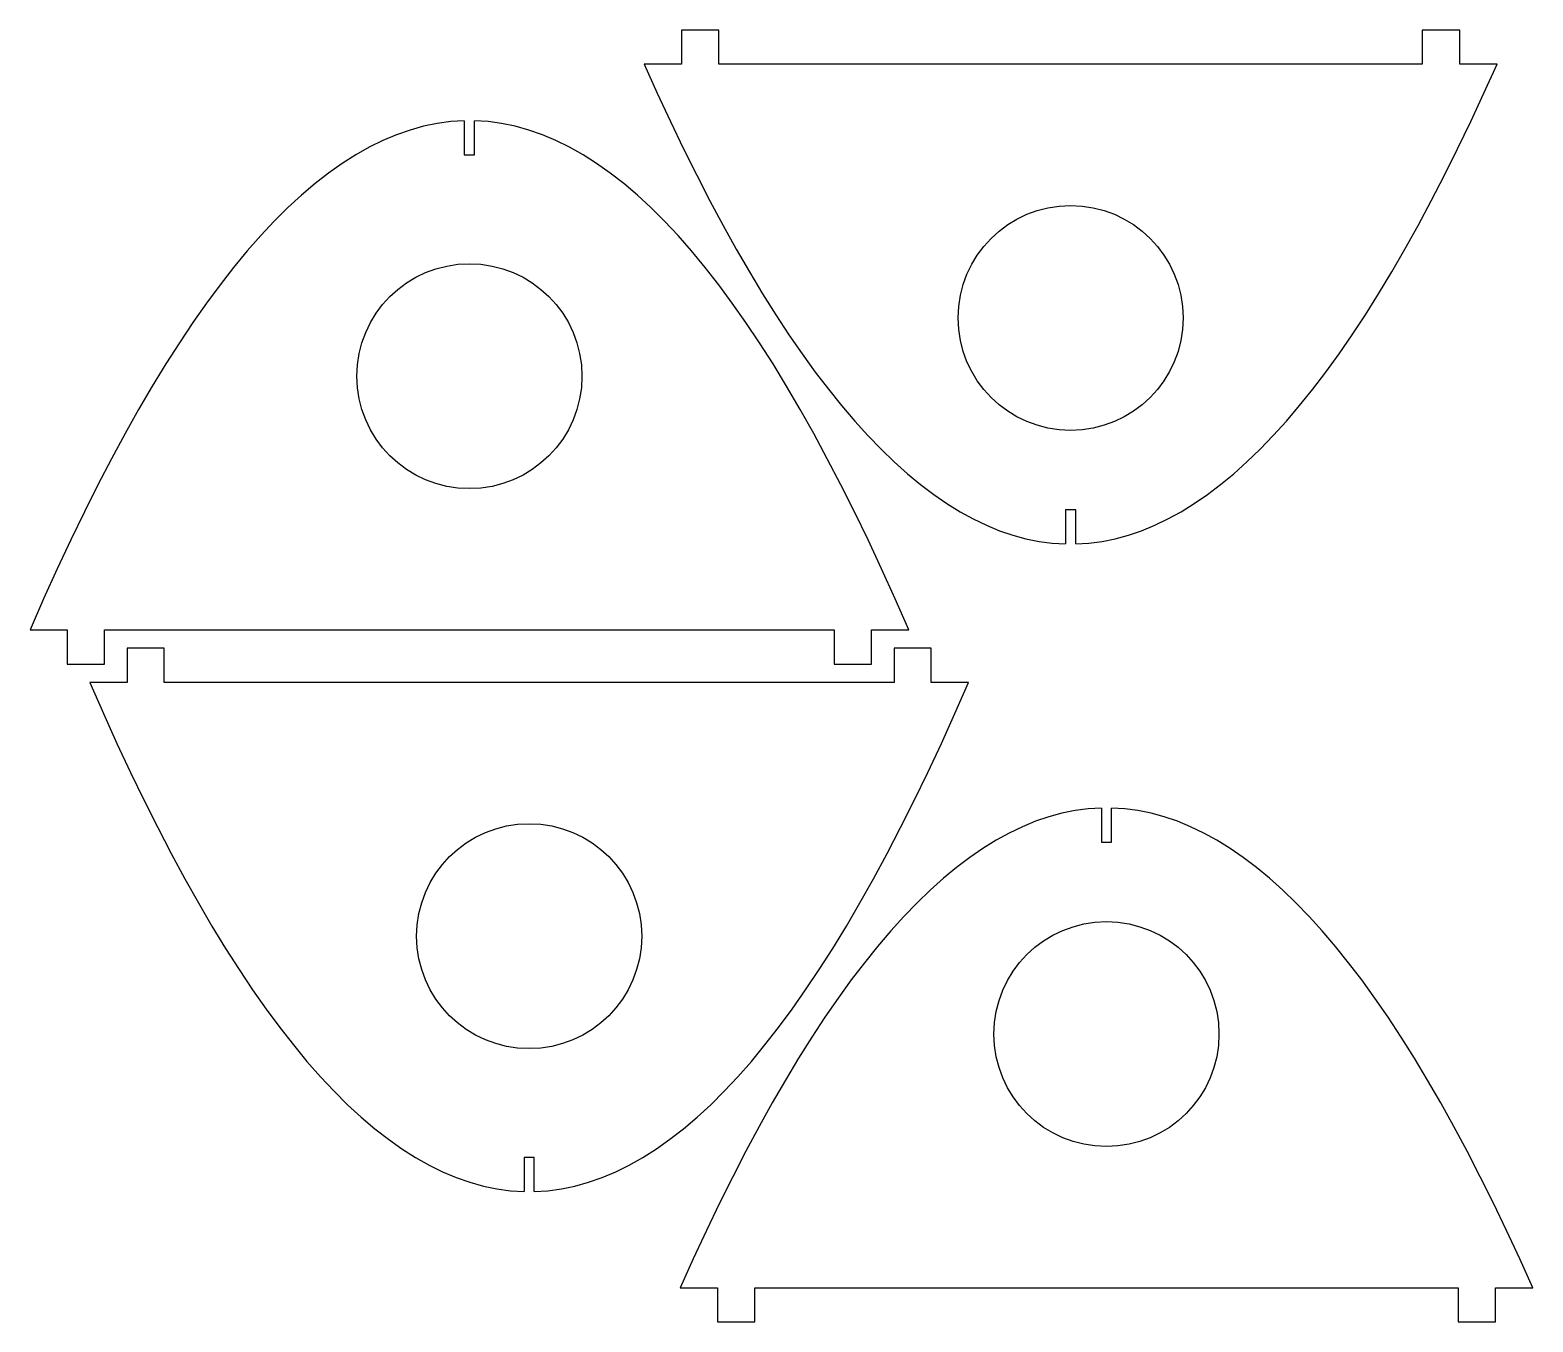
# Model space of a CAD drawing. Header units: millimetres. Extents: x 11 to 452, y 8 to 387.
import ezdxf

# ---------------------------------------------------------------- set-up
doc = ezdxf.new("R2010")
doc.units = ezdxf.units.MM

msp = doc.modelspace()

# ---------------------------------------------------------------- linework, layer by layer
at = {"color": 5, "linetype": 'Continuous', "lineweight": 25}
for p, q in [((201.89, 387.29), (201.89, 377.29)), ((212.86, 387.29), (201.89, 387.29)), ((212.86, 377.29), (212.86, 387.29)), ((419.14, 387.29), (419.14, 377.29)), ((430.11, 387.29), (419.14, 387.29)), ((430.11, 377.29), (430.11, 387.29)), ((201.89, 377.29), (190.92, 377.29)), ((419.14, 377.29), (212.86, 377.29)), ((441.08, 377.29), (430.11, 377.29)), ((138.17, 360.66), (138.17, 350.68)), ((141.17, 350.68), (141.17, 360.66)), ((138.17, 350.68), (141.17, 350.68)), ((317.5, 246.49), (314.5, 246.49)), ((314.5, 246.49), (314.5, 236.51)), ((317.5, 236.51), (317.5, 246.49)), ((10.82, 211.26), (21.73, 211.26)), ((21.73, 211.26), (21.73, 201.26)), ((32.64, 211.26), (246.69, 211.26)), ((32.64, 201.26), (32.64, 211.26)), ((246.69, 211.26), (246.69, 201.26)), ((257.61, 211.26), (268.52, 211.26)), ((257.61, 201.26), (257.61, 211.26)), ((50.17, 205.87), (39.26, 205.87)), ((39.26, 205.87), (39.26, 195.87)), ((50.17, 195.87), (50.17, 205.87)), ((264.22, 205.87), (264.22, 195.87)), ((275.13, 205.87), (264.22, 205.87)), ((275.13, 195.87), (275.13, 205.87)), ((21.73, 201.26), (32.64, 201.26)), ((246.69, 201.26), (257.61, 201.26)), ((39.26, 195.87), (28.34, 195.87)), ((264.22, 195.87), (50.17, 195.87)), ((286.05, 195.87), (275.13, 195.87)), ((325.02, 158.98), (325.02, 149)), ((328.02, 149), (328.02, 158.98)), ((325.02, 149), (328.02, 149)), ((158.7, 56.44), (155.7, 56.44)), ((155.7, 56.44), (155.7, 46.46)), ((158.7, 46.46), (158.7, 56.44)), ((201.44, 18.2), (212.41, 18.2)), ((212.41, 18.2), (212.41, 8.2)), ((223.38, 18.2), (429.66, 18.2)), ((223.38, 8.2), (223.38, 18.2)), ((429.66, 18.2), (429.66, 8.2)), ((440.63, 18.2), (451.6, 18.2)), ((440.63, 8.2), (440.63, 18.2)), ((212.41, 8.2), (223.38, 8.2)), ((429.66, 8.2), (440.63, 8.2))]:
    msp.add_line(p, q, dxfattribs=at)
for centre in [(316, 302.82), (139.67, 285.72), (157.2, 121.4), (326.52, 92.67)]:
    msp.add_circle(centre, 33, dxfattribs=at)
for points in [[(190.92, 377.29), (232.12, 284.55), (273.31, 237.62), (314.5, 236.51)], [(317.5, 236.51), (358.69, 237.62), (399.89, 284.55), (441.08, 377.29)], [(138.17, 360.66), (95.72, 359.52), (53.27, 309.72), (10.82, 211.26)], [(268.52, 211.26), (226.07, 309.72), (183.62, 359.52), (141.17, 360.66)], [(28.34, 195.87), (70.8, 97.41), (113.25, 47.61), (155.7, 46.46)], [(158.7, 46.46), (201.15, 47.61), (243.6, 97.41), (286.05, 195.87)], [(325.02, 158.98), (283.83, 157.87), (242.63, 110.94), (201.44, 18.2)], [(451.6, 18.2), (410.41, 110.94), (369.21, 157.87), (328.02, 158.98)]]:
    msp.add_open_spline(points, degree=3, dxfattribs=at)

doc.saveas('drawing.dxf')
